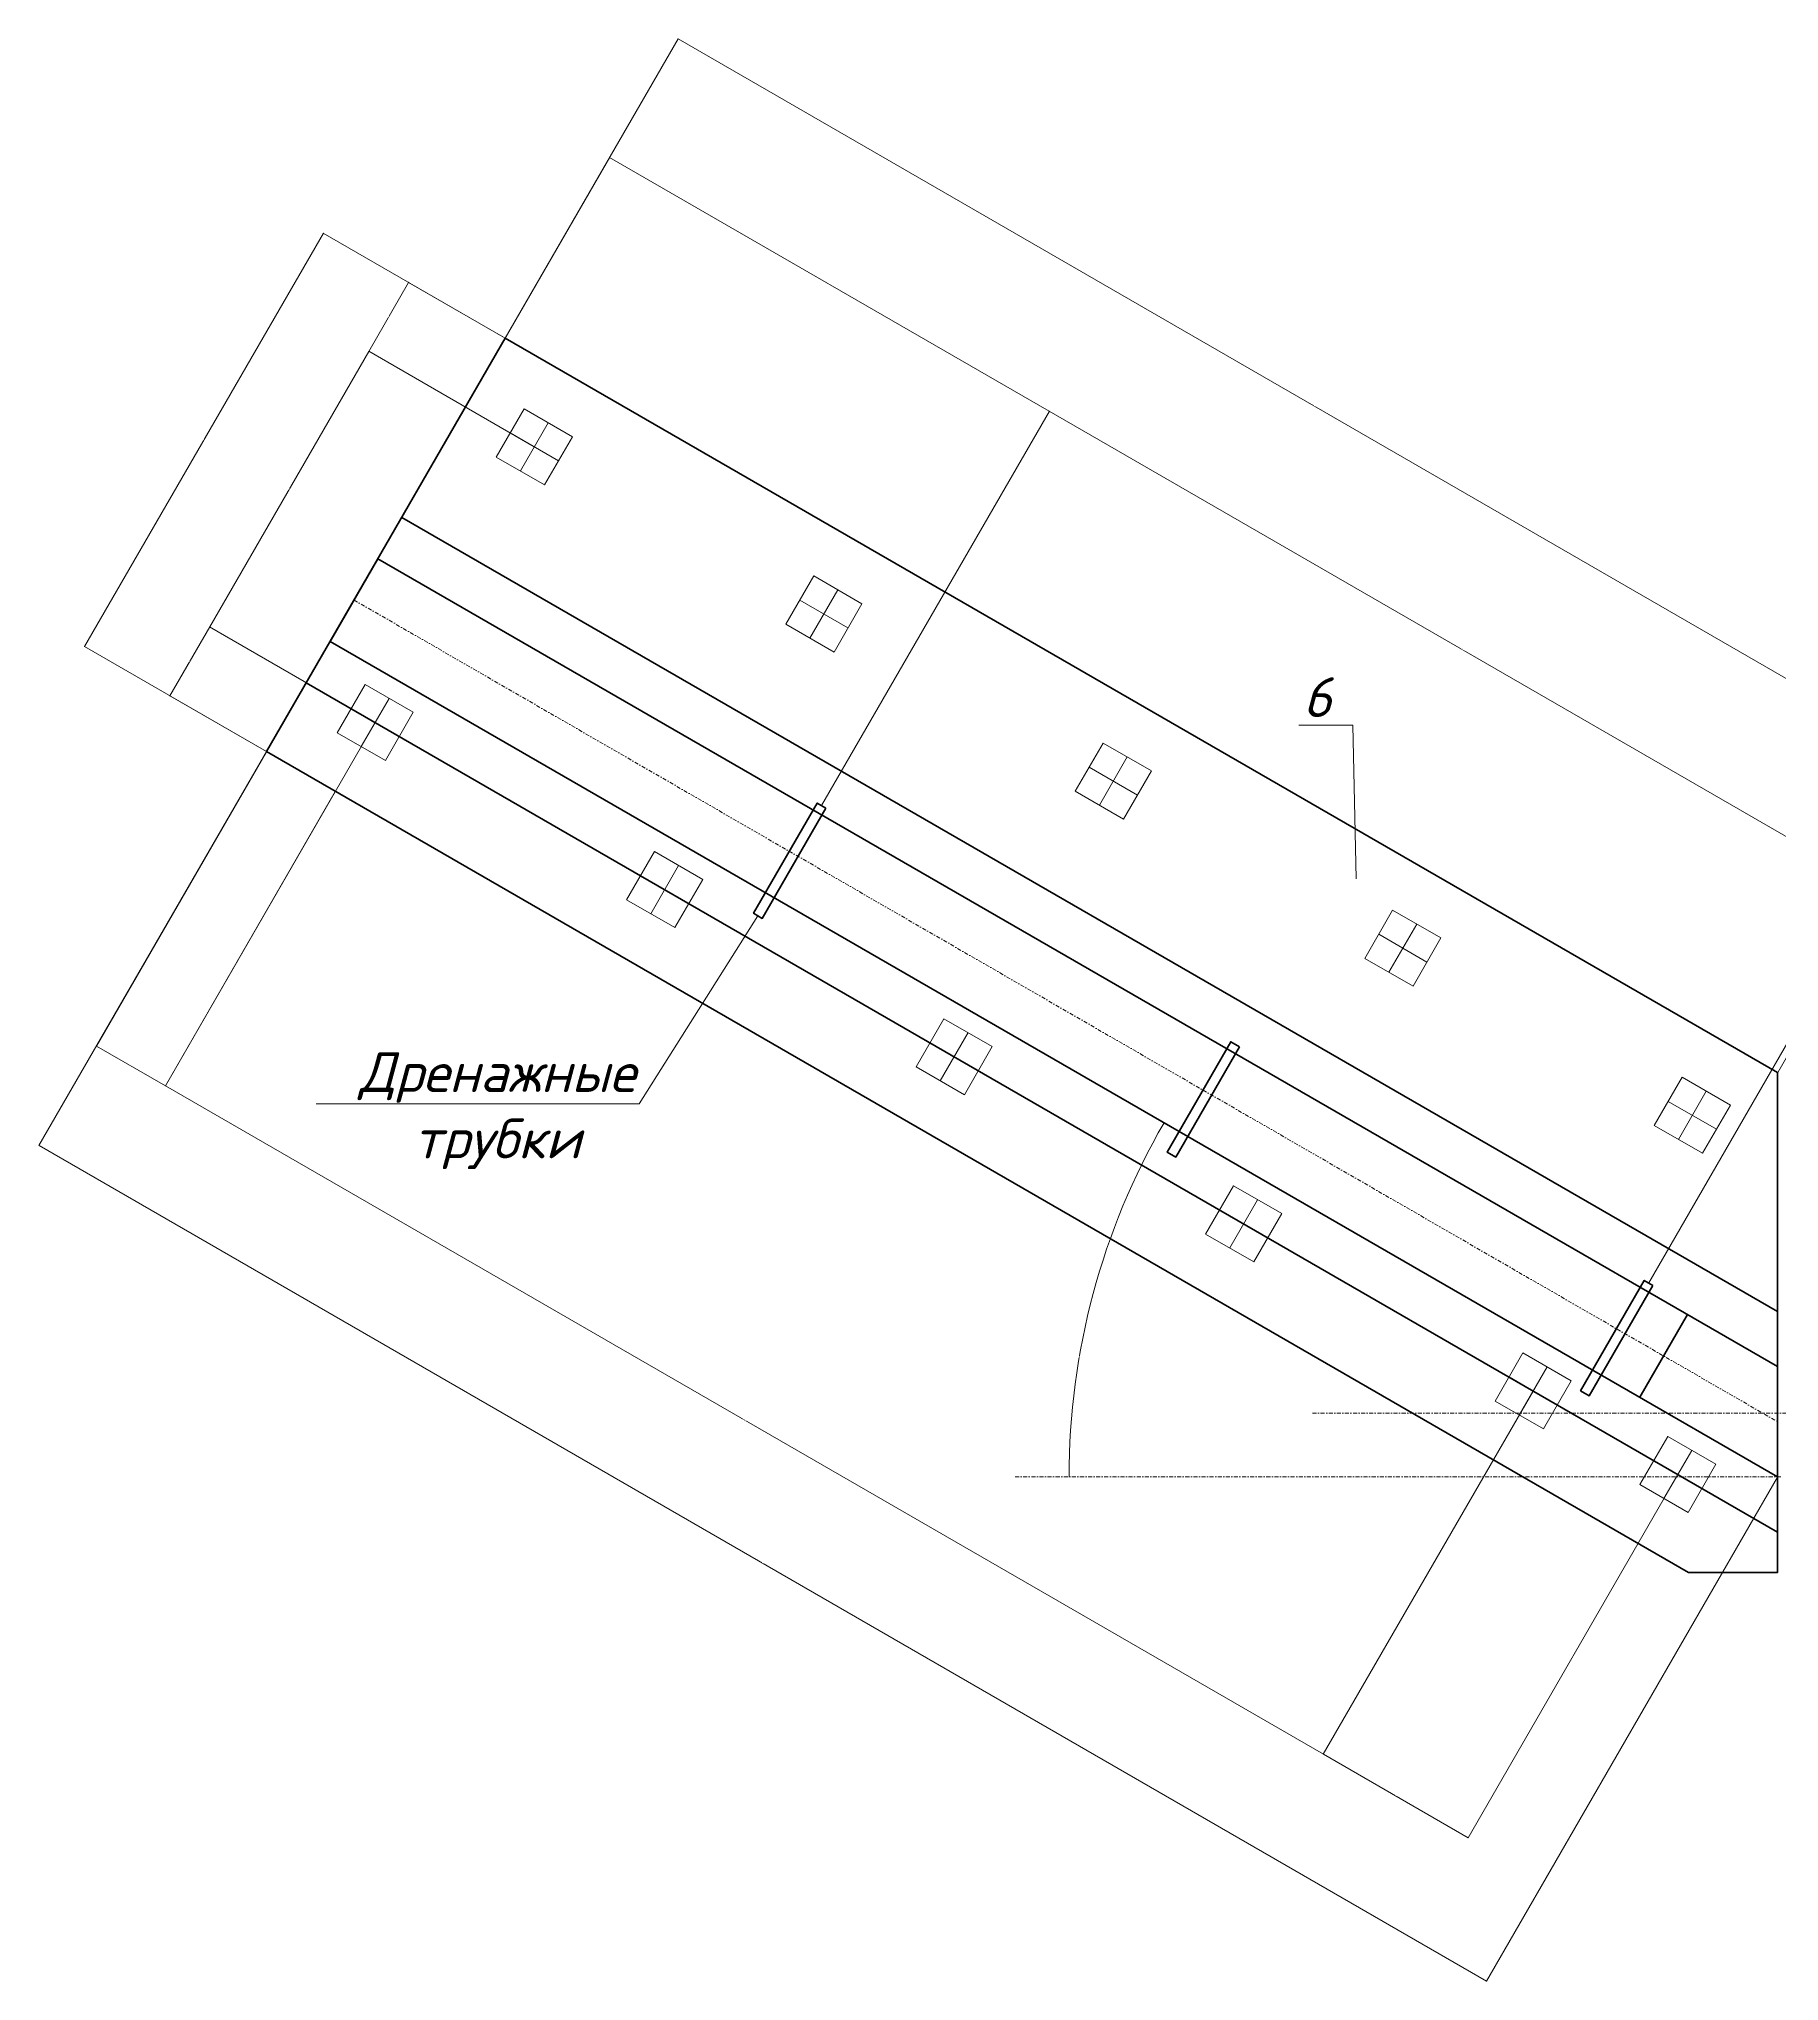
# Model space of a CAD drawing. Header units: millimetres. Extents: x 42180 to 91097, y 36501 to 62073.
# Drawn here: x 42180 to 53112, y 49868 to 62073 of the extents above; entities that cross this region are included whole.
import ezdxf
from ezdxf import colors
from ezdxf.entities.mleader import LeaderData, LeaderLine
from ezdxf.math import Vec2, Vec3

# ---------------------------------------------------------------- set-up
doc = ezdxf.new("R2010")
doc.units = ezdxf.units.MM
doc.linetypes.add('DASHDOT', pattern=[25.4, 12.7, -6.35, 0, -6.35])
doc.linetypes.add('DASHED', pattern=[19.05, 12.7, -6.35])
for name, color, linetype, lineweight in [('$Выноски', 5, 'Continuous', 13), ('$Оси', 1, 'DASHDOT', 13), ('$Пунктир', 3, 'DASHED', 13), ('$Размеры', 5, 'Continuous', 13), ('$Слои конструкции', 7, 'Continuous', 35)]:
    doc.layers.add(name, color=color, linetype=linetype, lineweight=lineweight)
doc.styles.add('@ТРАНСПРОЕКТ', font='isocpeur.ttf', dxfattribs={"oblique": 15})
doc.dimstyles.new('@TN  1-100', dxfattribs={"dimscale": 100, "dimtxt": 2.5, "dimasz": 1.5, "dimexe": 0.7, "dimexo": 1, "dimgap": 0.5, "dimtad": 1, "dimdec": 0, "dimzin": 0, "dimdsep": 46, "dimtxsty": '@ТРАНСПРОЕКТ', "dimblk": 'OBLIQUE', "dimcen": 0, "dimclrd": 256, "dimclre": 256, "dimclrt": 256, "dimaunit": 1, "dimadec": 3, "dimazin": 0, "dimtfac": 1, "dimtdec": 0, "dimtofl": 0, "dimtmove": 0, "dimatfit": 3, "dimfxl": 1, "dimtolj": 1, "dimtzin": 0, "dimlwd": 13, "dimlwe": 13, "dimarcsym": 0})
doc.dimstyles.new('@TN  1-100$0', dxfattribs={"dimscale": 100, "dimtxt": 2.5, "dimasz": 1.5, "dimexe": 1, "dimexo": 1, "dimgap": 0.75, "dimtad": 1, "dimdec": 0, "dimzin": 0, "dimdsep": 46, "dimtxsty": '@ТРАНСПРОЕКТ', "dimblk": 'OBLIQUE', "dimcen": 0, "dimclrd": 5, "dimclre": 5, "dimclrt": 5, "dimaunit": 1, "dimadec": 3, "dimazin": 0, "dimtfac": 1, "dimtdec": 0, "dimtofl": 0, "dimtmove": 0, "dimatfit": 3, "dimfxl": 1, "dimtfill": 1, "dimtolj": 1, "dimtzin": 0, "dimlwd": 13, "dimlwe": 13, "dimarcsym": 0})

# ---------------------------------------------------------------- blocks, each defined once
blk = doc.blocks.new('A$C11282C60')
at = {"layer": '$Оси', "ltscale": 0.5}
for points in [[(0.175, 0.35), (0.175, 0)], [(0, 0.175), (0.35, 0.175)]]:
    blk.add_lwpolyline(points, dxfattribs=at)
at = {"layer": '$Пунктир', "ltscale": 0.5}
blk.add_lwpolyline([(0, 0), (0.35, 0), (0.35, 0.35), (0, 0.35)], close=True, dxfattribs=at)
blk = doc.blocks.new('A$C0AF07C0A')
at = {"layer": '$Оси', "ltscale": 2}
blk.add_lwpolyline([(8943.267285, 6109.807949), (0.000546, 946.41049)], dxfattribs=at)
at = {"layer": '$Слои конструкции'}
for points in [[(9493.267285, 5157.180005), (7993.267285, 7755.256216), (0.000546, 3140.341512), (0.000546, 0.000328), (560.770061, 0.000328), (9493.267285, 5157.180005)], [(0.000546, 1639.230813), (8643.267285, 6629.423191)], [(8793.267285, 6369.61557), (9093.267285, 5850.000328), (0.000546, 600.000328), (0.000546, 1292.820651), (8793.267285, 6369.61557)], [(0.000546, 253.590167), (9243.267285, 5590.192707)], [(866.025949, 1100.000328), (566.025949, 1619.61557)]]:
    blk.add_lwpolyline(points, dxfattribs=at)
at = {"color": 4, "xscale": 1000, "yscale": 1000, "zscale": 1000, "rotation": 30}
for p in [(7746.200138, 6833.189069), (5927.54679, 5783.189069), (8746.200138, 5101.138261), (4108.893442, 4733.189069), (6927.54679, 4051.138261), (2290.240094, 3683.189069), (5108.893442, 3001.138261), (471.586746, 2633.189069), (3290.240094, 1951.138261), (1471.586746, 901.138261), (562.260072, 376.138261)]:
    blk.add_blockref('A$C11282C60', p, dxfattribs=at)
blk = doc.blocks.new('_Oblique')
at = {"color": 0, "linetype": 'ByBlock', "lineweight": -2}
blk.add_line((-0.5, -0.5), (0.5, 0.5), dxfattribs=at)
blk = doc.blocks.new('*D136')
at = {"layer": '$Размеры', "color": 5, "linetype": 'Continuous', "lineweight": 13}
blk.add_arc((53102.832885, 53036.976508), 4451.139035, 150, 180, dxfattribs=at)
at = {"layer": 'Defpoints', "color": 0, "ltscale": 100}
for p in [(44009.566145, 58286.976508), (48920.13038, 54559.355718), (48301.227913, 53036.976508), (53102.832885, 53036.976508), (53122.832885, 53036.976508)]:
    blk.add_point(p, dxfattribs=at)
at = {"layer": '$Размеры', "color": 5, "lineweight": 13, "ltscale": 100, "xscale": 1.5, "yscale": 1.5, "zscale": 1.5}
for p, rotation in [((49248.033405, 55262.546025), 60), ((48651.693851, 53036.976508), 270)]:
    blk.add_blockref('_Oblique', p, dxfattribs=dict(at, rotation=rotation))
at = {"layer": '$Размеры', "color": 5, "ltscale": 100, "insert": (48714.020176, 53791.145102), "char_height": 2.5, "attachment_point": 5, "rotation": 80.249586052, "style": '@ТРАНСПРОЕКТ', "bg_fill": 3, "box_fill_scale": 1.1, "bg_fill_color": 9, "bg_fill_true_color": 13158600, "bg_fill_transparency": 0}
blk.add_mtext('\\A1;30%%d', dxfattribs=at)
blk = doc.blocks.new('*D137')
at = {"layer": '$Слои конструкции', "color": 5, "linetype": 'Continuous', "lineweight": 13}
for p, q in [((44009.0656, 58286.11081), (42180.098682, 55118.247184)), ((42180.598682, 55119.113209), (51273.865422, 49869.113209)), ((53102.33234, 53036.11081), (51273.365422, 49868.247184))]:
    blk.add_line(p, q, dxfattribs=at)
at = {"layer": 'Defpoints', "color": 0, "ltscale": 100}
for p in [(44009.5656, 58286.976836), (53102.83234, 53036.976836), (51273.865422, 49869.113209)]:
    blk.add_point(p, dxfattribs=at)
at = {"layer": '$Слои конструкции', "color": 5, "lineweight": 13, "ltscale": 100, "xscale": 1.5, "yscale": 1.5, "zscale": 1.5}
for p, rotation in [((42180.598682, 55119.113209), 150), ((51273.865422, 49869.113209), 330)]:
    blk.add_blockref('_Oblique', p, dxfattribs=dict(at, rotation=rotation))
at = {"layer": '$Слои конструкции', "color": 5, "ltscale": 100, "insert": (46728.232052, 52495.84526), "char_height": 2.5, "attachment_point": 5, "rotation": 330, "style": '@ТРАНСПРОЕКТ', "bg_fill": 3, "box_fill_scale": 1.1, "bg_fill_color": 9, "bg_fill_true_color": 13158600, "bg_fill_transparency": 0}
blk.add_mtext('\\A1;10500', dxfattribs=at)
blk = doc.blocks.new('*D138')
at = {"layer": '$Слои конструкции', "color": 5, "linetype": 'Continuous', "lineweight": 13}
for p, q in [((45110.0656, 60193.098749), (46195.539481, 62073.194661)), ((46195.039481, 62072.328636), (54188.306221, 57457.413932)), ((53103.33234, 55578.184045), (54188.806221, 57458.279958))]:
    blk.add_line(p, q, dxfattribs=at)
at = {"layer": 'Defpoints', "color": 0, "ltscale": 100}
for p in [(45109.5656, 60192.232724), (54188.306221, 57457.413932), (53102.83234, 55577.31802)]:
    blk.add_point(p, dxfattribs=at)
at = {"layer": '$Слои конструкции', "color": 5, "lineweight": 13, "ltscale": 100, "xscale": 1.5, "yscale": 1.5, "zscale": 1.5}
for p, rotation in [((46195.039481, 62072.328636), 150), ((54188.306221, 57457.413932), 330)]:
    blk.add_blockref('_Oblique', p, dxfattribs=dict(at, rotation=rotation))
at = {"layer": '$Слои конструкции', "color": 5, "ltscale": 100, "insert": (50192.672851, 59766.603335), "char_height": 2.5, "attachment_point": 5, "rotation": 330, "style": '@ТРАНСПРОЕКТ', "bg_fill": 3, "box_fill_scale": 1.1, "bg_fill_color": 9, "bg_fill_true_color": 13158600, "bg_fill_transparency": 0}
blk.add_mtext('\\A1;9230', dxfattribs=at)
blk = doc.blocks.new('*D139')
at = {"layer": '$Слои конструкции', "color": 5, "linetype": 'Continuous', "lineweight": 13}
for p, q in [((44292.078302, 57776.303189), (42974.181569, 55493.639088)), ((50249.294961, 51294.505114), (42974.681569, 55494.505114)), ((51566.691694, 53576.303189), (50248.794961, 51293.639088))]:
    blk.add_line(p, q, dxfattribs=at)
at = {"layer": 'Defpoints', "color": 0, "ltscale": 100}
for p in [(44292.578302, 57777.169214), (42974.681569, 55494.505114), (51567.191694, 53577.169214)]:
    blk.add_point(p, dxfattribs=at)
at = {"layer": '$Слои конструкции', "color": 5, "lineweight": 13, "ltscale": 100, "xscale": 1.5, "yscale": 1.5, "zscale": 1.5}
for p, rotation in [((42974.681569, 55494.505114), 150), ((50249.294961, 51294.505114), 330)]:
    blk.add_blockref('_Oblique', p, dxfattribs=dict(at, rotation=rotation))
at = {"layer": '$Слои конструкции', "color": 5, "ltscale": 100, "insert": (46612.988265, 53396.237165), "char_height": 2.5, "attachment_point": 5, "rotation": 330, "style": '@ТРАНСПРОЕКТ', "bg_fill": 3, "box_fill_scale": 1.1, "bg_fill_color": 9, "bg_fill_true_color": 13158600, "bg_fill_transparency": 0}
blk.add_mtext('\\A1;4*2100=8400', dxfattribs=at)
blk = doc.blocks.new('*D140')
at = {"layer": '$Слои конструкции', "color": 5, "linetype": 'Continuous', "lineweight": 13}
for p, q in [((43609.0656, 57593.290487), (42541.168867, 55743.639088)), ((44042.078302, 57343.290487), (42974.181569, 55493.639088)), ((42974.681569, 55494.505114), (42541.668867, 55744.505114))]:
    blk.add_line(p, q, dxfattribs=at)
at = {"layer": 'Defpoints', "color": 0, "ltscale": 100}
for p in [(43609.5656, 57594.156513), (44042.578302, 57344.156513), (42541.668867, 55744.505114)]:
    blk.add_point(p, dxfattribs=at)
at = {"layer": '$Слои конструкции', "color": 5, "lineweight": 13, "ltscale": 100, "xscale": 1.5, "yscale": 1.5, "zscale": 1.5}
for p, rotation in [((42541.668867, 55744.505114), 150), ((42974.681569, 55494.505114), 330)]:
    blk.add_blockref('_Oblique', p, dxfattribs=dict(at, rotation=rotation))
at = {"layer": '$Слои конструкции', "color": 5, "ltscale": 100, "insert": (42759.175218, 55621.237165), "char_height": 2.5, "attachment_point": 5, "rotation": 330.0000000003, "style": '@ТРАНСПРОЕКТ', "bg_fill": 3, "box_fill_scale": 1.1, "bg_fill_color": 9, "bg_fill_true_color": 13158600, "bg_fill_transparency": 0}
blk.add_mtext('\\A1;500', dxfattribs=at)
blk = doc.blocks.new('*D149')
at = {"layer": '$Слои конструкции', "color": 5, "linetype": 'Continuous', "lineweight": 13}
for p, q in [((43252.784687, 58377.494338), (44252.784687, 60109.545145)), ((45291.712276, 59509.720022), (44251.918662, 60110.045145)), ((44291.712276, 57777.669214), (43251.918662, 58377.994338))]:
    blk.add_line(p, q, dxfattribs=at)
at = {"layer": 'Defpoints', "color": 0, "ltscale": 100}
for p in [(44252.784687, 60109.545145), (45292.578302, 59509.220022), (44292.578302, 57777.169214)]:
    blk.add_point(p, dxfattribs=at)
at = {"layer": '$Слои конструкции', "color": 5, "lineweight": 13, "ltscale": 100, "xscale": 1.5, "yscale": 1.5, "zscale": 1.5}
for p, rotation in [((44252.784687, 60109.545145), 60), ((43252.784687, 58377.494338), 240)]:
    blk.add_blockref('_Oblique', p, dxfattribs=dict(at, rotation=rotation))
at = {"layer": '$Слои конструкции', "color": 5, "ltscale": 100, "insert": (43751.052636, 59244.519742), "char_height": 2.5, "attachment_point": 5, "rotation": 60.0000000001, "style": '@ТРАНСПРОЕКТ', "bg_fill": 3, "box_fill_scale": 1.1, "bg_fill_color": 9, "bg_fill_true_color": 13158600, "bg_fill_transparency": 0}
blk.add_mtext('\\A1;2000', dxfattribs=at)
blk = doc.blocks.new('*D150')
at = {"layer": '$Слои конструкции', "color": 5, "linetype": 'Continuous', "lineweight": 13}
for p, q in [((43252.784136, 58377.494656), (43002.784136, 57944.481954)), ((43858.699574, 58027.669215), (43251.91811, 58377.994656)), ((43608.699574, 57594.656513), (43001.91811, 57944.981954))]:
    blk.add_line(p, q, dxfattribs=at)
at = {"layer": 'Defpoints', "color": 0, "ltscale": 100}
for p in [(43859.5656, 58027.169215), (43002.784136, 57944.481954), (43609.5656, 57594.156513)]:
    blk.add_point(p, dxfattribs=at)
at = {"layer": '$Слои конструкции', "color": 5, "lineweight": 13, "ltscale": 100, "xscale": 1.5, "yscale": 1.5, "zscale": 1.5}
for p, rotation in [((43252.784136, 58377.494656), 60), ((43002.784136, 57944.481954), 240)]:
    blk.add_blockref('_Oblique', p, dxfattribs=dict(at, rotation=rotation))
at = {"layer": '$Слои конструкции', "color": 5, "ltscale": 100, "insert": (43126.052085, 58161.988305), "char_height": 2.5, "attachment_point": 5, "rotation": 59.9999999999, "style": '@ТРАНСПРОЕКТ', "bg_fill": 3, "box_fill_scale": 1.1, "bg_fill_color": 9, "bg_fill_true_color": 13158600, "bg_fill_transparency": 0}
blk.add_mtext('\\A1;500', dxfattribs=at)
blk = doc.blocks.new('*D151')
at = {"layer": '$Слои конструкции', "color": 5, "linetype": 'Continuous', "lineweight": 13}
for p, q in [((44252.784687, 60109.545145), (44502.784687, 60542.557847)), ((45541.712276, 59942.732724), (44501.918662, 60543.057847)), ((45291.712276, 59509.720022), (44251.918662, 60110.045145))]:
    blk.add_line(p, q, dxfattribs=at)
at = {"layer": 'Defpoints', "color": 0, "ltscale": 100}
for p in [(44502.784687, 60542.557847), (45542.578302, 59942.232724), (45292.578302, 59509.220022)]:
    blk.add_point(p, dxfattribs=at)
at = {"layer": '$Слои конструкции', "color": 5, "lineweight": 13, "ltscale": 100, "xscale": 1.5, "yscale": 1.5, "zscale": 1.5}
for p, rotation in [((44502.784687, 60542.557847), 60), ((44252.784687, 60109.545145), 240)]:
    blk.add_blockref('_Oblique', p, dxfattribs=dict(at, rotation=rotation))
at = {"layer": '$Слои конструкции', "color": 5, "ltscale": 100, "insert": (44376.052636, 60327.051496), "char_height": 2.5, "attachment_point": 5, "rotation": 60.0000000001, "style": '@ТРАНСПРОЕКТ', "bg_fill": 3, "box_fill_scale": 1.1, "bg_fill_color": 9, "bg_fill_true_color": 13158600, "bg_fill_transparency": 0}
blk.add_mtext('\\A1;500', dxfattribs=at)
blk = doc.blocks.new('*D152')
at = {"layer": '$Слои конструкции', "color": 5, "linetype": 'Continuous', "lineweight": 13}
for p, q in [((43966.919636, 60851.939679), (42466.919636, 58253.863468)), ((45108.699574, 60192.732724), (43966.05361, 60852.439679)), ((43608.699574, 57594.656513), (42466.05361, 58254.363468))]:
    blk.add_line(p, q, dxfattribs=at)
at = {"layer": 'Defpoints', "color": 0, "ltscale": 100}
for p in [(45109.5656, 60192.232724), (42466.919636, 58253.863468), (43609.5656, 57594.156513)]:
    blk.add_point(p, dxfattribs=at)
at = {"layer": '$Слои конструкции', "color": 5, "lineweight": 13, "ltscale": 100, "xscale": 1.5, "yscale": 1.5, "zscale": 1.5}
for p, rotation in [((43966.919636, 60851.939679), 60), ((42466.919636, 58253.863468), 240)]:
    blk.add_blockref('_Oblique', p, dxfattribs=dict(at, rotation=rotation))
at = {"layer": '$Слои конструкции', "color": 5, "ltscale": 100, "insert": (43215.187585, 59553.901573), "char_height": 2.5, "attachment_point": 5, "rotation": 60, "style": '@ТРАНСПРОЕКТ', "bg_fill": 3, "box_fill_scale": 1.1, "bg_fill_color": 9, "bg_fill_true_color": 13158600, "bg_fill_transparency": 0}
blk.add_mtext('\\A1;3000', dxfattribs=at)
blk = doc.blocks.new('_NONE')
blk = doc.blocks.new('*D156')
at = {"layer": '$Размеры', "color": 5, "linetype": 'Continuous', "lineweight": 13}
for p, q in [((51566.691694, 53576.303189), (50248.794961, 51293.639088)), ((52476.018368, 53051.303189), (51158.121635, 50768.639088)), ((50249.294961, 51294.505114), (51158.621635, 50769.505114))]:
    blk.add_line(p, q, dxfattribs=at)
at = {"layer": 'Defpoints', "color": 0, "ltscale": 100}
for p in [(51567.191694, 53577.169214), (52476.518368, 53052.169214), (51158.621635, 50769.505114)]:
    blk.add_point(p, dxfattribs=at)
at = {"layer": '$Размеры', "color": 5, "lineweight": 13, "ltscale": 100, "xscale": 1.5, "yscale": 1.5, "zscale": 1.5}
for p, rotation in [((50249.294961, 51294.505114), 150), ((51158.621635, 50769.505114), 330)]:
    blk.add_blockref('_Oblique', p, dxfattribs=dict(at, rotation=rotation))
at = {"layer": '$Размеры', "color": 5, "ltscale": 100, "insert": (50704.958298, 51033.737165), "char_height": 2.5, "attachment_point": 5, "rotation": 330.0000000002, "style": '@ТРАНСПРОЕКТ', "bg_fill": 3, "box_fill_scale": 1.1, "bg_fill_color": 9, "bg_fill_true_color": 13158600, "bg_fill_transparency": 0}
blk.add_mtext('\\A1;1050', dxfattribs=at)
blk = doc.blocks.new('*D160')
at = {"layer": '$Размеры', "color": 5, "linetype": 'Continuous', "lineweight": 13}
for p, q in [((44335.070593, 58850.768021), (45765.948466, 61329.121197)), ((48527.404116, 59733.639333), (45765.448466, 61328.255171)), ((47097.026243, 57256.152183), (48527.904116, 59734.505358))]:
    blk.add_line(p, q, dxfattribs=at)
at = {"layer": 'Defpoints', "color": 0, "ltscale": 100}
for p in [(45765.448466, 61328.255171), (44334.570593, 58849.901996), (47096.526243, 57255.286157)]:
    blk.add_point(p, dxfattribs=at)
at = {"layer": '$Размеры', "color": 5, "lineweight": 13, "ltscale": 100, "xscale": 1.5, "yscale": 1.5, "zscale": 1.5}
for p, rotation in [((45765.448466, 61328.255171), 150), ((48527.404116, 59733.639333), 330)]:
    blk.add_blockref('_Oblique', p, dxfattribs=dict(at, rotation=rotation))
at = {"layer": '$Размеры', "color": 5, "ltscale": 100, "insert": (47147.426291, 60532.679303), "char_height": 2.5, "attachment_point": 5, "rotation": 330, "style": '@ТРАНСПРОЕКТ', "bg_fill": 3, "box_fill_scale": 1.1, "bg_fill_color": 9, "bg_fill_true_color": 13158600, "bg_fill_transparency": 0}
blk.add_mtext('\\A1;3189', dxfattribs=at)
blk = doc.blocks.new('*D161')
at = {"layer": '$Размеры', "color": 5, "linetype": 'Continuous', "lineweight": 13}
for p, q in [((47097.026245, 57256.152182), (48527.909155, 59734.502449)), ((48527.409153, 59733.636425), (53723.555405, 56733.625907)), ((52293.172497, 54256.141664), (53724.055407, 56734.491931))]:
    blk.add_line(p, q, dxfattribs=at)
at = {"layer": 'Defpoints', "color": 0, "ltscale": 100}
for p in [(47096.526243, 57255.286157), (53723.555405, 56733.625907), (52292.672495, 54255.27564)]:
    blk.add_point(p, dxfattribs=at)
at = {"layer": '$Размеры', "color": 5, "lineweight": 13, "ltscale": 100, "xscale": 1.5, "yscale": 1.5, "zscale": 1.5}
for p, rotation in [((48527.409153, 59733.636425), 149.999884), ((53723.555405, 56733.625907), 329.999884)]:
    blk.add_blockref('_Oblique', p, dxfattribs=dict(at, rotation=rotation))
at = {"layer": '$Размеры', "color": 5, "ltscale": 100, "insert": (51126.607283, 58235.579721), "char_height": 2.5, "attachment_point": 5, "rotation": 329.999883554, "style": '@ТРАНСПРОЕКТ', "bg_fill": 3, "box_fill_scale": 1.1, "bg_fill_color": 9, "bg_fill_true_color": 13158600, "bg_fill_transparency": 0}
blk.add_mtext('\\A1;2х3000 (поз.8)', dxfattribs=at)

msp = doc.modelspace()

# ---------------------------------------------------------------- linework, layer by layer
at = {"layer": '$Оси', "ltscale": 2}
for points in [[(50181.01729, 53436.976508), (79052.832885, 53436.976508)], [(53122.832885, 53036.976508), (48301.227913, 53036.976508)]]:
    msp.add_lwpolyline(points, dxfattribs=at)

# ---------------------------------------------------------------- block references
at = {"layer": '$Слои конструкции', "xscale": -1}
msp.add_blockref('A$C0AF07C0A', (53102.832885, 52436.976508), dxfattribs=at)

# ---------------------------------------------------------------- next in the draw order: dimensions: what is measured, and where the dimension line sits
at = {"layer": '$Размеры', "color": 1}
dim = msp.add_angular_dim_2l(base=(48920.13038, 54559.355718), line1=((53122.832885, 53036.976508), (48301.227913, 53036.976508)), line2=((44009.566145, 58286.976508), (53102.832885, 53036.976508)), dimstyle='@TN  1-100', override={"dimscale": 1, "dimexe": 1, "dimgap": 0.75, "dimclrd": 5, "dimclre": 5, "dimclrt": 5, "dimadec": 0, "dimtfill": 1}, dxfattribs=at)
dim.commit()
dim.dimension.update_dxf_attribs({"geometry": '*D136', "text_midpoint": (48715.991286, 53790.806389), "dimtype": 162})

# ---------------------------------------------------------------- next in the draw order: dimensions: what is measured, and where the dimension line sits
at = {"layer": '$Слои конструкции'}
dim = msp.add_aligned_dim(p1=(44009.5656, 58286.976836), p2=(53102.83234, 53036.976836), distance=-3657.933836, dimstyle='@TN  1-100$0', override={"dimscale": 1}, dxfattribs=at)
dim.commit()
dim.dimension.update_dxf_attribs({"geometry": '*D137', "text_midpoint": (46728.232052, 52495.84526)})

# ---------------------------------------------------------------- next in the draw order: linework, layer by layer
msp.add_lwpolyline([(52319.952323, 54239.525687), (51919.953844, 53546.704486), (51865.394189, 53578.20439), (52265.392667, 54271.025592)], close=True, dxfattribs=at)

# ---------------------------------------------------------------- next in the draw order: dimensions: what is measured, and where the dimension line sits
dim = msp.add_aligned_dim(p1=(45109.5656, 60192.232724), p2=(53102.83234, 55577.31802), distance=2170.947762, dimstyle='@TN  1-100$0', override={"dimscale": 1}, dxfattribs=at)
dim.commit()
dim.dimension.update_dxf_attribs({"geometry": '*D138', "text_midpoint": (50192.672851, 59766.603335)})

# ---------------------------------------------------------------- next in the draw order: dimensions: what is measured, and where the dimension line sits
dim = msp.add_aligned_dim(p1=(51567.191694, 53577.169214), p2=(44292.578302, 57777.169214), distance=2635.793465, text='4*2100=<>', dimstyle='@TN  1-100$0', override={"dimscale": 1}, dxfattribs=at)
dim.commit()
dim.dimension.update_dxf_attribs({"geometry": '*D139', "text_midpoint": (46612.988265, 53396.237165)})

# ---------------------------------------------------------------- next in the draw order: linework, layer by layer
for points in [[(47123.806071, 57239.536205), (46723.807593, 56546.715004), (46669.247937, 56578.214908), (47069.246416, 57271.036109)], [(49721.87033, 55739.515502), (49321.871851, 55046.694301), (49267.312196, 55078.194205), (49667.310674, 55771.015406)]]:
    msp.add_lwpolyline(points, close=True, dxfattribs=at)

# ---------------------------------------------------------------- next in the draw order: dimensions: what is measured, and where the dimension line sits
at = {"layer": '$Размеры'}
dim = msp.add_aligned_dim(p1=(51567.191694, 53577.169214), p2=(52476.518368, 53052.169214), distance=-2635.793465, dimstyle='@TN  1-100$0', override={"dimscale": 1}, dxfattribs=at)
dim.commit()
dim.dimension.update_dxf_attribs({"geometry": '*D156', "text_midpoint": (50704.958298, 51033.737165)})
at = {"layer": '$Слои конструкции'}
dim = msp.add_linear_dim(base=(44252.784687, 60109.545145), p1=(44292.578302, 57777.169214), p2=(45292.578302, 59509.220022), angle=60.0000000062, dimstyle='@TN  1-100$0', override={"dimscale": 1}, dxfattribs=at)
dim.commit()
dim.dimension.update_dxf_attribs({"geometry": '*D149', "text_midpoint": (43752.784687, 59243.519742), "dimtype": 161})
dim = msp.add_aligned_dim(p1=(44042.578302, 57344.156513), p2=(43609.5656, 57594.156513), distance=2135.793466, dimstyle='@TN  1-100$0', override={"dimscale": 1}, dxfattribs=at)
dim.commit()
dim.dimension.update_dxf_attribs({"geometry": '*D140', "text_midpoint": (42759.175218, 55621.237165)})

# ---------------------------------------------------------------- next in the draw order: leaders
at = {"layer": '$Выноски'}
ml = msp.add_multileader_mtext('Standard', dxfattribs=at)
ml.set_content('6', color=256, style='@ТРАНСПРОЕКТ')
ml.set_leader_properties(color=256, linetype='ByLayer', lineweight=13)
ml.set_arrow_properties(name='NONE')
ml.build(insert=Vec2(0, 0))
ml.multileader.update_dxf_attribs({"text_left_attachment_type": 6, "text_right_attachment_type": 6, "dogleg_length": 0.293246, "arrow_head_size": 200, "scale": 100})
ctx = ml.context
ctx.base_point, ctx.scale, ctx.char_height, ctx.arrow_head_size, ctx.landing_gap_size, ctx.plane_origin = Vec3(50101.857001, 57761.454859), 100, 250, 200, 12.5, Vec3(48868.212107, 57070.127491)
ctx.left_attachment, ctx.right_attachment, ctx.text_align_type = 6, 6, 1
notes = []
notes.append((ctx, [(0, (1, 1, 0), (50435.085961, 57761.454859), (-1, 0), 137.235311, [(0, [(50456.07961, 56795.514928)], 0, [])])]))
ctx.mtext.insert, ctx.mtext.rotation, ctx.mtext.alignment, ctx.mtext.flow_direction = Vec3(50210.35065, 58061.454859), 6.283185, 2, 5
for ctx, leaders in notes:
    for number, flags, end, landing, length, lines in leaders:
        leader = LeaderData()
        leader.index, (leader.has_last_leader_line, leader.has_dogleg_vector, leader.attachment_direction) = number, flags
        leader.last_leader_point, leader.dogleg_vector, leader.dogleg_length = Vec3(end), Vec3(landing), length
        for number, points, colour, breaks in lines:
            line = LeaderLine()
            line.index, line.vertices, line.color, line.breaks = number, Vec3.list(points), colors.encode_raw_color(colour), breaks
            leader.lines.append(line)
        ctx.leaders.append(leader)

# ---------------------------------------------------------------- next in the draw order: dimensions: what is measured, and where the dimension line sits
at = {"layer": '$Слои конструкции'}
for p1, p2, distance, picture, middle in [((45292.578302, 59509.220022), (45542.578302, 59942.232724), 1200.650247, '*D151', (44376.052636, 60327.051496)), ((43859.5656, 58027.169215), (43609.5656, 57594.156513), -700.650883, '*D150', (43126.052085, 58161.988305))]:
    dim = msp.add_aligned_dim(p1=p1, p2=p2, distance=distance, dimstyle='@TN  1-100$0', override={"dimscale": 1}, dxfattribs=at)
    dim.commit()
    dim.dimension.update_dxf_attribs({"geometry": picture, "text_midpoint": middle})

# ---------------------------------------------------------------- next in the draw order: leaders
at = {"layer": '$Выноски'}
ml = msp.add_multileader_mtext('Standard', dxfattribs=at)
ml.set_content('Дренажные\\Pтрубки', color=256, style='@ТРАНСПРОЕКТ')
ml.set_leader_properties(color=256, linetype='ByLayer', lineweight=13)
ml.set_arrow_properties(name='NONE')
ml.build(insert=Vec2(0, 0))
ml.multileader.update_dxf_attribs({"text_left_attachment_type": 6, "text_right_attachment_type": 6, "dogleg_length": 0.293246, "arrow_head_size": 200, "scale": 100})
ctx = ml.context
ctx.base_point, ctx.scale, ctx.char_height, ctx.arrow_head_size, ctx.landing_gap_size, ctx.plane_origin = Vec3(44171.313146, 55380.367312), 100, 250, 200, 12.5, Vec3(48379.998174, 55101.49418)
ctx.left_attachment, ctx.right_attachment, ctx.text_align_type = 6, 6, 1
notes = []
notes.append((ctx, [(0, (1, 1, 0), (45951.655414, 55380.367312), (-1, 0), 29.324571, [(0, [(46696.527765, 56562.464956)], 0, [])])]))
ctx.mtext.insert, ctx.mtext.rotation, ctx.mtext.alignment, ctx.mtext.flow_direction = Vec3(45059.830843, 55705.367312), 6.283185, 2, 5
for ctx, leaders in notes:
    for number, flags, end, landing, length, lines in leaders:
        leader = LeaderData()
        leader.index, (leader.has_last_leader_line, leader.has_dogleg_vector, leader.attachment_direction) = number, flags
        leader.last_leader_point, leader.dogleg_vector, leader.dogleg_length = Vec3(end), Vec3(landing), length
        for number, points, colour, breaks in lines:
            line = LeaderLine()
            line.index, line.vertices, line.color, line.breaks = number, Vec3.list(points), colors.encode_raw_color(colour), breaks
            leader.lines.append(line)
        ctx.leaders.append(leader)

# ---------------------------------------------------------------- next in the draw order: dimensions: what is measured, and where the dimension line sits
at = {"layer": '$Слои конструкции'}
dim = msp.add_aligned_dim(p1=(45109.5656, 60192.232724), p2=(43609.5656, 57594.156513), distance=-1319.41391, dimstyle='@TN  1-100$0', override={"dimscale": 1}, dxfattribs=at)
dim.commit()
dim.dimension.update_dxf_attribs({"geometry": '*D152', "text_midpoint": (43215.187585, 59553.901573)})

# ---------------------------------------------------------------- next in the draw order: dimensions: what is measured, and where the dimension line sits
at = {"layer": '$Размеры'}
dim = msp.add_aligned_dim(p1=(47096.526243, 57255.286157), p2=(44334.570593, 58849.901996), distance=-2861.755746, dimstyle='@TN  1-100$0', override={"dimscale": 1}, dxfattribs=at)
dim.commit()
dim.dimension.update_dxf_attribs({"geometry": '*D160', "text_midpoint": (47147.426291, 60532.679303)})

# ---------------------------------------------------------------- next in the draw order: dimensions: what is measured, and where the dimension line sits
dim = msp.add_aligned_dim(p1=(47096.526243, 57255.286157), p2=(52292.672495, 54255.27564), distance=2861.755746, text='2х3000 (поз.8)', dimstyle='@TN  1-100$0', override={"dimscale": 1}, dxfattribs=at)
dim.commit()
dim.dimension.update_dxf_attribs({"geometry": '*D161', "text_midpoint": (51126.607283, 58235.579721)})

doc.saveas('drawing.dxf')
